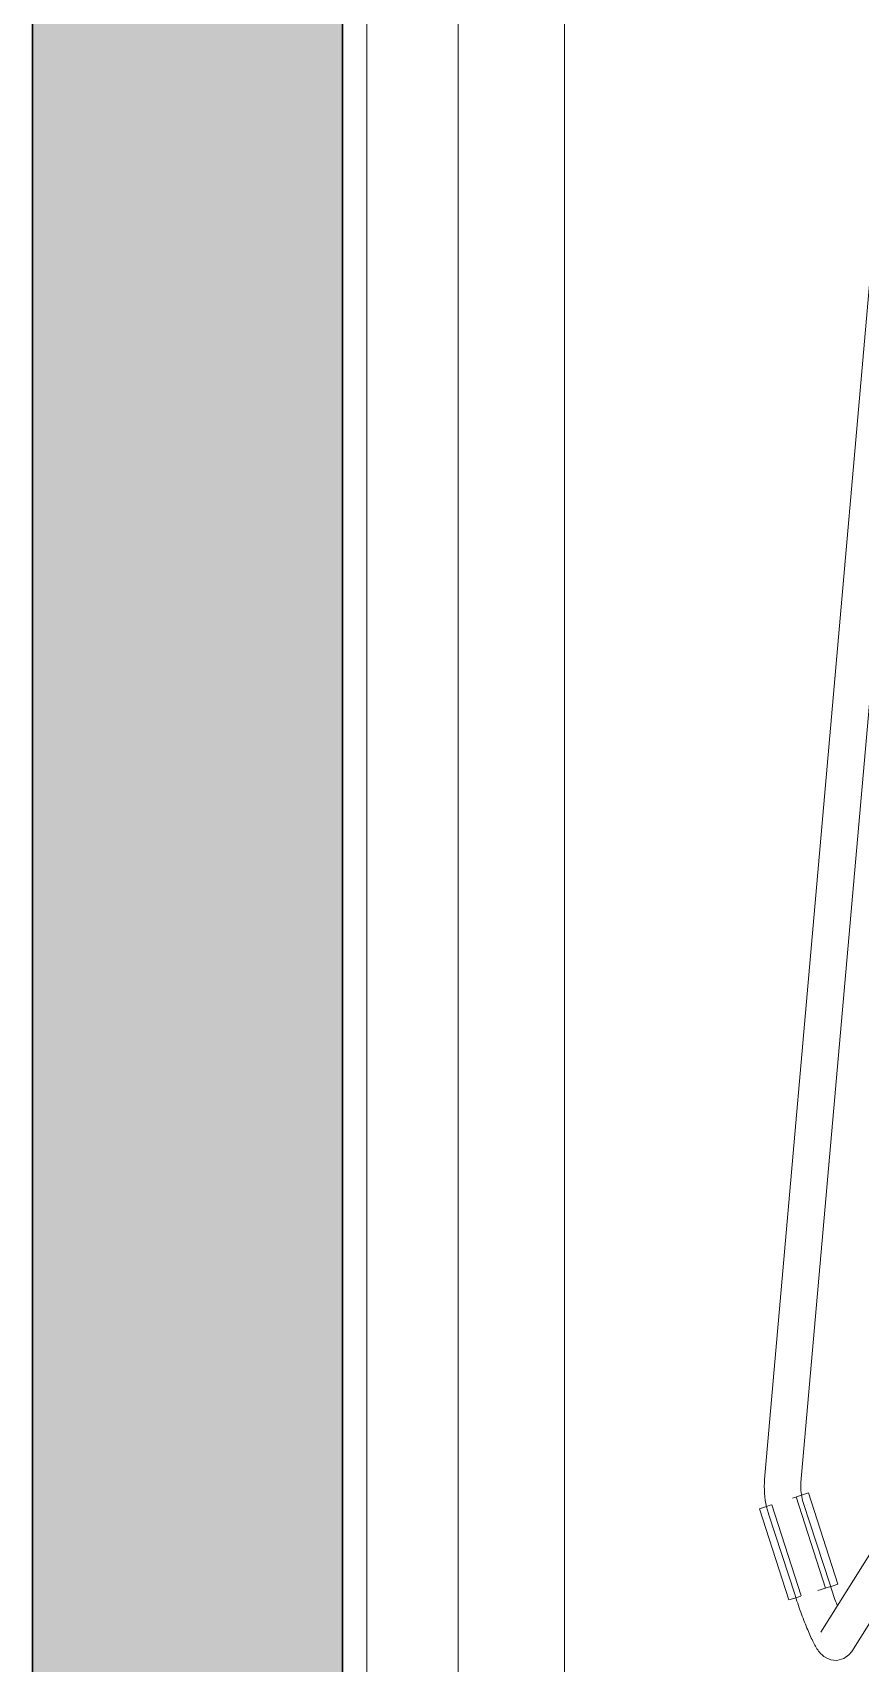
# Model space of a CAD drawing. Header units: millimetres. Extents: x 155927 to 326028, y -36033 to 97293.
# Drawn here: x 159442 to 159715, y 31551 to 32087 of the extents above; entities that cross this region are included whole.
import ezdxf

# ---------------------------------------------------------------- set-up
doc = ezdxf.new("R2010")
doc.units = ezdxf.units.MM
doc.header["$MEASUREMENT"] = 0
for name, color, linetype, lineweight in [('A-WALL-PATT', 7, 'CONTINUOUS', 9), ('I-FURN', 8, 'CONTINUOUS', 9), ('I-WALL', 7, 'CONTINUOUS', 9)]:
    doc.layers.add(name, color=color, linetype=linetype, lineweight=lineweight)

msp = doc.modelspace()

# ---------------------------------------------------------------- hatches: boundary and pattern name
at = {"layer": 'A-WALL-PATT'}
msp.add_hatch(color=256, dxfattribs=at).paths.add_polyline_path([(159442.33, 29859.61), (159544.33, 29859.61), (159544.33, 34245.61), (159442.33, 34245.61), (159442.33, 30212.57)], flags=0)

# ---------------------------------------------------------------- linework, layer by layer
at = {"layer": 'I-FURN'}
for p, q in [((159552.35, 30025.19), (159552.35, 32425.19)), ((159582.35, 32425.19), (159582.35, 30025.19)), ((159582.35, 32425.19), (159582.35, 30025.19)), ((159617.35, 30025.19), (159617.35, 32425.19)), ((159722.2, 32054.58), (159683.25, 31611.26)), ((159695.21, 31610.21), (159732.49, 32034.56)), ((159683.17, 31610.12), (159683.14, 31608.98)), ((159683.14, 31608.98), (159683.16, 31607.83)), ((159683.16, 31607.83), (159683.21, 31606.69)), ((159683.25, 31611.26), (159683.17, 31610.12)), ((159695.14, 31608.86), (159695.16, 31609.52)), ((159695.15, 31608.2), (159695.14, 31608.86)), ((159695.19, 31607.54), (159695.15, 31608.2)), ((159695.16, 31609.52), (159695.2, 31610.18)), ((159695.2, 31610.18), (159695.2, 31610.21)), ((159683.21, 31606.69), (159683.32, 31605.56)), ((159683.32, 31605.56), (159683.47, 31604.42)), ((159683.47, 31604.42), (159683.67, 31603.3)), ((159683.49, 31602.2), (159685.46, 31602.84)), ((159683.67, 31603.3), (159683.91, 31602.18)), ((159695.27, 31572.87), (159685.58, 31602.88)), ((159692.39, 31605.08), (159693.55, 31605.45)), ((159693.65, 31605.48), (159703.34, 31575.48)), ((159693.77, 31605.52), (159695.74, 31606.16)), ((159695.25, 31606.88), (159695.19, 31607.54)), ((159695.34, 31606.22), (159695.25, 31606.88)), ((159695.45, 31605.57), (159695.34, 31606.22)), ((159695.59, 31604.92), (159695.45, 31605.57)), ((159695.76, 31604.28), (159695.59, 31604.92)), ((159695.74, 31606.16), (159697.69, 31606.79)), ((159695.95, 31603.65), (159695.76, 31604.28)), ((159704.66, 31576.83), (159695.95, 31603.65)), ((159707.38, 31576.78), (159697.69, 31606.79)), ((159729.04, 31604.55), (159701.74, 31560.97)), ((159681.54, 31601.57), (159683.49, 31602.2)), ((159691.23, 31571.57), (159681.54, 31601.57)), ((159683.91, 31602.18), (159684.19, 31601.08)), ((159684.19, 31601.08), (159684.52, 31599.98)), ((159684.52, 31599.98), (159684.54, 31599.94)), ((159684.54, 31599.94), (159693.25, 31573.12)), ((159711.91, 31554.6), (159734.94, 31591.36)), ((159700.76, 31574.65), (159703.24, 31575.45)), ((159705.43, 31576.15), (159703.46, 31575.52)), ((159704.77, 31576.5), (159704.66, 31576.83)), ((159705, 31575.81), (159704.77, 31576.5)), ((159705.23, 31575.12), (159705, 31575.81)), ((159707.38, 31576.78), (159705.43, 31576.15)), ((159693.18, 31572.2), (159691.23, 31571.57)), ((159695.15, 31572.83), (159693.18, 31572.2)), ((159693.4, 31572.67), (159693.25, 31573.12)), ((159693.64, 31571.93), (159693.4, 31572.67)), ((159693.89, 31571.19), (159693.64, 31571.93)), ((159694.14, 31570.46), (159693.89, 31571.19)), ((159694.39, 31569.73), (159694.14, 31570.46)), ((159705.46, 31574.44), (159705.23, 31575.12)), ((159705.69, 31573.76), (159705.46, 31574.44)), ((159705.93, 31573.08), (159705.69, 31573.76)), ((159706.16, 31572.42), (159705.93, 31573.08)), ((159706.4, 31571.76), (159706.16, 31572.42)), ((159706.63, 31571.11), (159706.4, 31571.76)), ((159706.87, 31570.48), (159706.63, 31571.11)), ((159707.1, 31569.85), (159706.87, 31570.48)), ((159694.64, 31569.01), (159694.39, 31569.73)), ((159694.89, 31568.29), (159694.64, 31569.01)), ((159695.15, 31567.58), (159694.89, 31568.29)), ((159695.4, 31566.89), (159695.15, 31567.58)), ((159695.66, 31566.2), (159695.4, 31566.89)), ((159695.91, 31565.52), (159695.66, 31566.2)), ((159696.17, 31564.85), (159695.91, 31565.52)), ((159696.42, 31564.2), (159696.17, 31564.85)), ((159696.67, 31563.56), (159696.42, 31564.2)), ((159696.92, 31562.93), (159696.67, 31563.56)), ((159697.17, 31562.32), (159696.92, 31562.93)), ((159697.42, 31561.73), (159697.17, 31562.32)), ((159697.66, 31561.15), (159697.42, 31561.73)), ((159697.91, 31560.59), (159697.66, 31561.15)), ((159698.15, 31560.04), (159697.91, 31560.59)), ((159698.38, 31559.52), (159698.15, 31560.04)), ((159698.62, 31559.01), (159698.38, 31559.52)), ((159698.85, 31558.51), (159698.62, 31559.01)), ((159699.08, 31558.04), (159698.85, 31558.51)), ((159699.31, 31557.58), (159699.08, 31558.04)), ((159699.54, 31557.14), (159699.31, 31557.58)), ((159699.77, 31556.72), (159699.54, 31557.14)), ((159700, 31556.31), (159699.77, 31556.72)), ((159700.24, 31555.91), (159700, 31556.31)), ((159700.48, 31555.52), (159700.24, 31555.91)), ((159700.74, 31555.13), (159700.48, 31555.52)), ((159701.01, 31554.74), (159700.74, 31555.13)), ((159701.33, 31554.34), (159701.01, 31554.74)), ((159701.69, 31553.91), (159701.33, 31554.34)), ((159711.01, 31553.48), (159711.91, 31554.6)), ((159702.16, 31553.45), (159701.69, 31553.91)), ((159702.79, 31552.93), (159702.16, 31553.45)), ((159703.7, 31552.36), (159702.79, 31552.93)), ((159705.08, 31551.84), (159703.7, 31552.36)), ((159707.06, 31551.66), (159705.08, 31551.84)), ((159709.28, 31552.25), (159707.06, 31551.66)), ((159711.01, 31553.48), (159709.28, 31552.25))]:
    msp.add_line(p, q, dxfattribs=at)
at = {"layer": 'I-WALL', "lineweight": 30}
for p, q in [((159442.33, 34245.61), (159442.33, 29859.61)), ((159544.33, 29859.61), (159544.33, 34245.61))]:
    msp.add_line(p, q, dxfattribs=at)

doc.saveas('drawing.dxf')
